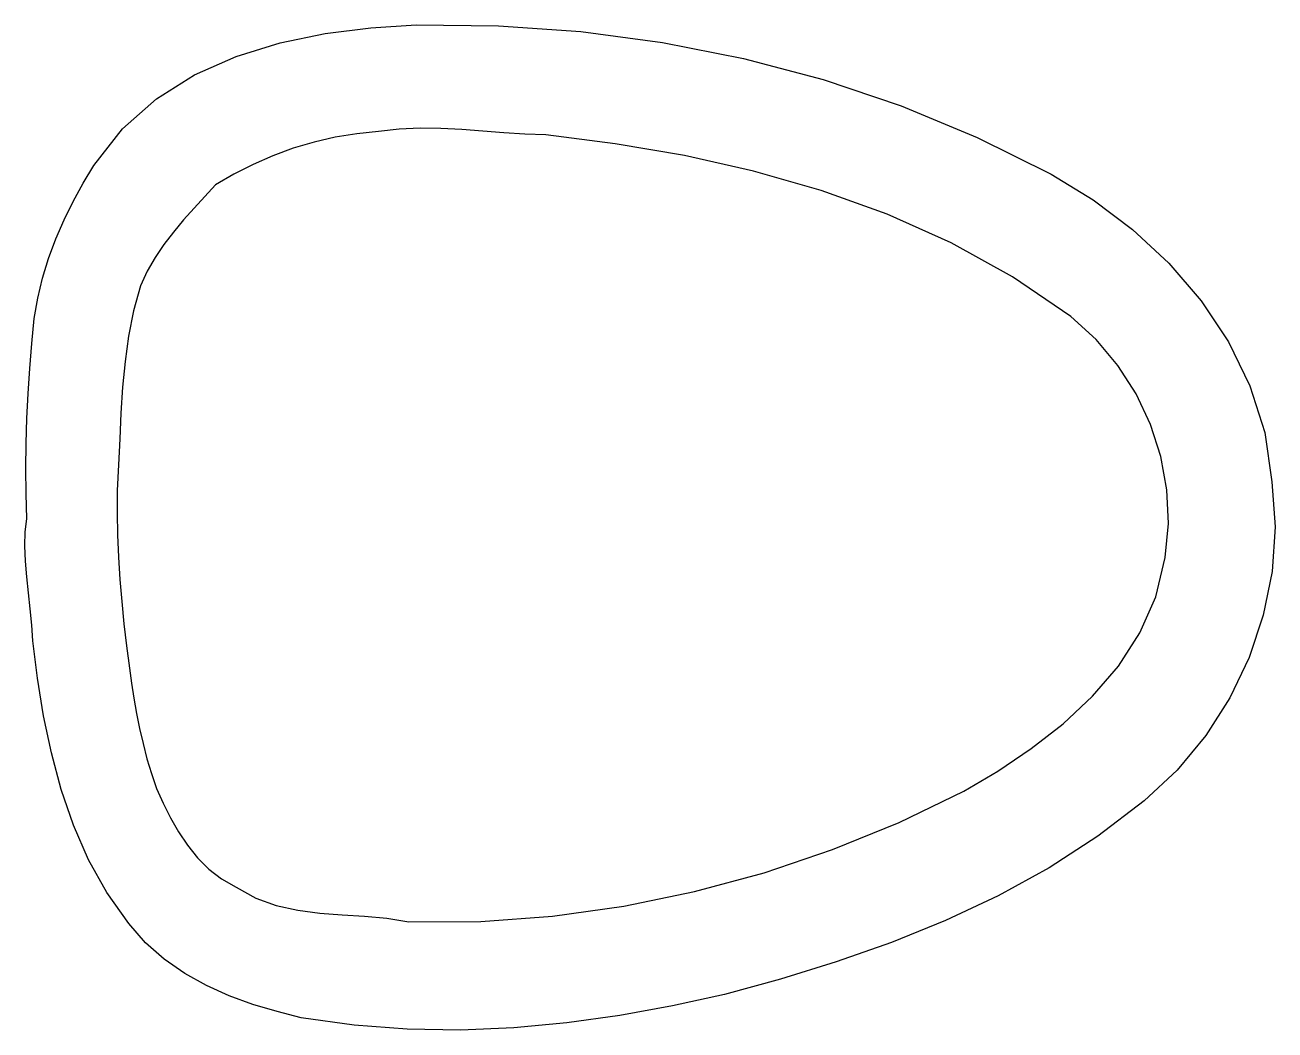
# Model space of a CAD drawing. Extents: x 0 to 62.1, y -272.4 to -222.5.
import ezdxf

# ---------------------------------------------------------------- set-up
doc = ezdxf.new("R2010")
doc.units = 0
doc.layers.get('0').update_dxf_attribs({"linetype": 'CONTINUOUS'})

msp = doc.modelspace()

# ---------------------------------------------------------------- linework, layer by layer
at = {"color": 7}
for points in [[(3.421675, -229.480274), (4.846681, -227.655662), (6.531789, -226.165653), (8.429314, -224.978872), (10.491565, -224.063958), (12.670865, -223.389523), (14.919518, -222.924201), (17.189847, -222.636613), (19.434161, -222.495389), (23.52389, -222.530456), (27.609745, -222.818119), (31.672699, -223.359455), (35.693725, -224.155533), (39.6538, -225.207426), (43.533887, -226.516207), (47.314939, -228.082949), (50.977969, -229.908715), (53.065175, -231.179537), (55.032662, -232.6617), (56.838142, -234.34112), (58.439349, -236.203702), (59.79394, -238.235391), (60.85969, -240.422077), (61.594244, -242.749705), (61.955319, -245.204192), (62.106559, -247.435553), (61.958415, -249.654864), (61.525438, -251.832322), (60.822377, -253.938095), (59.863801, -255.942437), (58.664396, -257.815574), (57.238801, -259.527675), (55.60167, -261.048966), (53.303672, -262.81071), (50.880323, -264.379978), (48.350376, -265.773225), (45.732593, -267.006959), (43.045685, -268.09772), (40.308383, -269.061904), (37.539453, -269.916077), (34.757645, -270.676723), (32.171736, -271.248477), (29.559072, -271.724473), (26.926862, -272.0917), (24.282304, -272.337121), (21.632616, -272.447695), (18.985002, -272.410386), (16.346667, -272.212209), (13.724827, -271.840099), (12.521702, -271.535779), (11.325673, -271.175692), (10.152161, -270.747702), (9.016613, -270.239532), (7.934449, -269.639076), (6.921115, -268.934029), (5.992035, -268.112226), (5.162646, -267.161447), (4.070393, -265.618708), (3.157904, -263.982129), (2.406152, -262.268053), (1.796101, -260.492819), (1.308719, -258.672711), (0.924974, -256.824043), (0.625833, -254.963182), (0.392263, -253.106414), (0.331639, -252.323021), (0.252472, -251.522301), (0.167237, -250.716359), (0.088423, -249.917444), (0.028516, -249.137664), (0, -248.389239), (0.015353, -247.684304), (0.087066, -247.03508), (0.050176, -245.790226), (0.041252, -244.543876), (0.058235, -243.297047), (0.099004, -242.050782), (0.161469, -240.806041), (0.243536, -239.563868), (0.343114, -238.325279), (0.458105, -237.091234), (0.632493, -236.075827), (0.87349, -235.076817), (1.175801, -234.095163), (1.534131, -233.131769), (1.943177, -232.187654), (2.397645, -231.263726), (2.89224, -230.360954), (3.421664, -229.480277), (3.421675, -229.480274)], [(5.734723, -235.454599), (5.395633, -236.697393), (5.146916, -237.954411), (4.971062, -239.222887), (4.850563, -240.499914), (4.76791, -241.782671), (4.705596, -243.068362), (4.646114, -244.35411), (4.571954, -245.637092), (4.576972, -246.740073), (4.602984, -247.84328), (4.649952, -248.946684), (4.717668, -250.050117), (4.805929, -251.153493), (4.91454, -252.256727), (5.043305, -253.35968), (5.192026, -254.462266), (5.291934, -255.207699), (5.406728, -255.957592), (5.538713, -256.709912), (5.690195, -257.462627), (5.863481, -258.213789), (6.060875, -258.96134), (6.284679, -259.703302), (6.537204, -260.437616), (6.872735, -261.176925), (7.232857, -261.902377), (7.627935, -262.602994), (8.068336, -263.26774), (8.564428, -263.885609), (9.12658, -264.445651), (9.765155, -264.936831), (10.490518, -265.348141), (11.461645, -265.894495), (12.485351, -266.263557), (13.549905, -266.496701), (14.643578, -266.635216), (15.754638, -266.720447), (16.871353, -266.793712), (17.981995, -266.896356), (19.074831, -267.069697), (22.650341, -267.046555), (26.217181, -266.783524), (29.761318, -266.287941), (33.268728, -265.567146), (36.725383, -264.628447), (40.117243, -263.479181), (43.430306, -262.126631), (46.65054, -260.578134), (48.335929, -259.578362), (49.995029, -258.463584), (51.578722, -257.22683), (53.037952, -255.8611), (54.323553, -254.359368), (55.386475, -252.714633), (56.177569, -250.919869), (56.647746, -248.968105), (56.809629, -247.27607), (56.73567, -245.592501), (56.436929, -243.940937), (55.92447, -242.344885), (55.209392, -240.827828), (54.302688, -239.41333), (53.215467, -238.124901), (51.958745, -236.98605), (49.069391, -235.014445), (46.022415, -233.327011), (42.843608, -231.902135), (39.558719, -230.71827), (36.193524, -229.753818), (32.773832, -228.987212), (29.325387, -228.396873), (25.87398, -227.96123), (24.830015, -227.922686), (23.786842, -227.853895), (22.744787, -227.772502), (21.704189, -227.696158), (20.665372, -227.642499), (19.628668, -227.629178), (18.59441, -227.6738), (17.562929, -227.794047), (16.483164, -227.898452), (15.415575, -228.073904), (14.363643, -228.31736), (13.330856, -228.625739), (12.320701, -228.995972), (11.336663, -229.424992), (10.382226, -229.909745), (9.460881, -230.447153), (8.929112, -231.021944), (8.397437, -231.600127), (7.875237, -232.187318), (7.3719, -232.789123), (6.896805, -233.411141), (6.459338, -234.058982), (6.068894, -234.738291), (5.734839, -235.454656), (5.734723, -235.454599)]]:
    msp.add_lwpolyline(points, dxfattribs=at)

doc.saveas('drawing.dxf')
